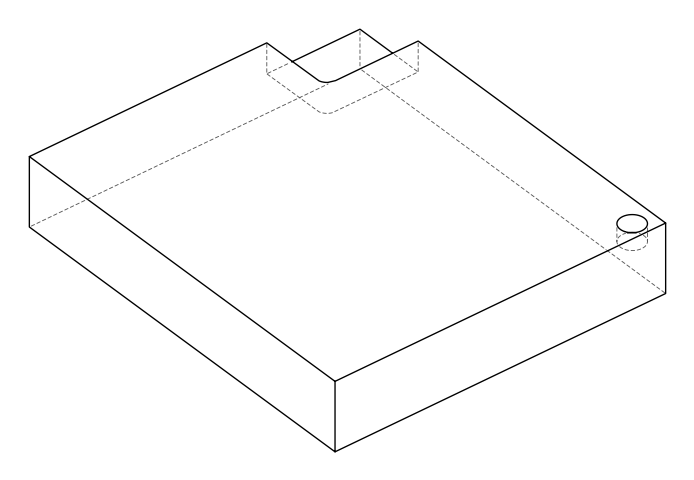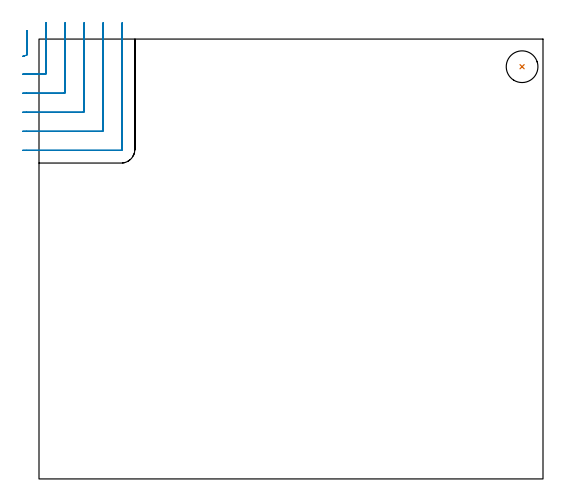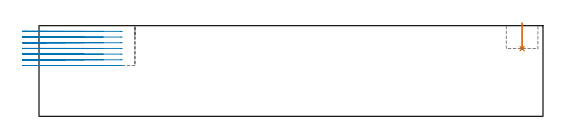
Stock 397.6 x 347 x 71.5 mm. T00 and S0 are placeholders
(PLAN: 2 operations, 1 tool changes, 9.8 min)
(1 INDEXABLE_INSERT_DRILL_BLIND_HOLE_FROM_SOLID | STEP1POCKET | UGT0302_004 | 0.08 min | 8875 mm3)
(2 MILL_CORNER_NOTCH_RECTANGULAR | CORNER_NOTCH_RECTANGULAR | UGT0201_094 | Follow Part, ap 5, ae 75% | 9.71 min | 231662 mm3)
(TOOL UGT0302_004 | Indexable Insert Drill 25mm | D25 PA180 FL50 Z2)
(TOOL UGT0201_094 | End mill 20 mm | D20 FL38 Z4)
(OP 1 INDEXABLE_INSERT_DRILL_BLIND_HOLE_FROM_SOLID)
G17 G21 G94 G90
T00 M6
G54
G17 G0 G90 X381.1 Y325.2 S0 M3
G43 Z81.5 H0
G94 G81 G98 Z53.4 F250. R73.5
G80
M5
M2
(OP 2 MILL_CORNER_NOTCH_RECTANGULAR)
G17 G21 G94 G90
T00 M6
G54
G17 G0 G90 X-12.862 Y333.346 S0 M3
G43 Z81.5 H0
Z67.014
G94 G1 X-10. Y334.245 F250.
G3 X-9.3 Y335.193 R1. F500.
G1 Y350.676
Y353.676 F250.
G0 Z81.5
X-13. Y319.2
Z67.014
G1 X-10.
X4.706 F500.
G3 X5.7 Y320.194 R1.
G1 Y357.
Y360. F250.
G0 Z81.5
X-13. Y304.2
Z67.014
G1 X-10.
X19.706 F500.
G3 X20.7 Y305.195 R1.
G1 Y357.
Y360. F250.
G0 Z81.5
X-13. Y289.2
Z67.014
G1 X-10.
X34.705 F500.
G3 X35.7 Y290.195 R1.
G1 Y357.
Y360. F250.
G0 Z81.5
X-13. Y274.2
Z67.014
G1 X-10.
X49.705 F500.
G3 X50.7 Y275.195 R1.
G1 Y357.
Y360. F250.
G0 Z81.5
X-13. Y259.2
Z67.014
G1 X-10.
X64.705 F500.
G3 X65.7 Y260.195 R1.
G1 Y357.
Y360. F250.
G0 Z81.5
X-12.862 Y333.346
Z62.529
G1 X-10. Y334.245
G3 X-9.3 Y335.193 R1. F500.
G1 Y350.676
Y353.676 F250.
G0 Z81.5
X-13. Y319.2
Z62.529
G1 X-10.
X4.706 F500.
G3 X5.7 Y320.194 R1.
G1 Y357.
Y360. F250.
G0 Z81.5
X-13. Y304.2
Z62.529
G1 X-10.
X19.705 F500.
G3 X20.7 Y305.195 R1.
G1 Y357.
Y360. F250.
G0 Z81.5
X-13. Y289.2
Z62.529
G1 X-10.
X34.705 F500.
G3 X35.7 Y290.195 R1.
G1 Y357.
Y360. F250.
G0 Z81.5
X-13. Y274.2
Z62.529
G1 X-10.
X49.705 F500.
G3 X50.7 Y275.195 R1.
G1 Y357.
Y360. F250.
G0 Z81.5
X-13. Y259.2
Z62.529
G1 X-10.
X64.705 F500.
G3 X65.7 Y260.195 R1.
G1 Y357.
Y360. F250.
G0 Z81.5
X-12.862 Y333.346
Z58.043
G1 X-10. Y334.245
G3 X-9.3 Y335.193 R1. F500.
G1 Y350.676
Y353.676 F250.
G0 Z81.5
X-13. Y319.2
Z58.043
G1 X-10.
X4.706 F500.
G3 X5.7 Y320.194 R1.
G1 Y357.
Y360. F250.
G0 Z81.5
X-13. Y304.2
Z58.043
G1 X-10.
X19.705 F500.
G3 X20.7 Y305.195 R1.
G1 Y357.
Y360. F250.
G0 Z81.5
X-13. Y289.2
Z58.043
G1 X-10.
X34.705 F500.
G3 X35.7 Y290.195 R1.
G1 Y357.
Y360. F250.
G0 Z81.5
X-13. Y274.2
Z58.043
G1 X-10.
X49.705 F500.
G3 X50.7 Y275.195 R1.
G1 Y357.
Y360. F250.
G0 Z81.5
X-13. Y259.2
Z58.043
G1 X-10.
X64.705 F500.
G3 X65.7 Y260.195 R1.
G1 Y357.
Y360. F250.
G0 Z81.5
X-12.862 Y333.346
Z53.557
G1 X-10. Y334.245
G3 X-9.3 Y335.193 R1. F500.
G1 Y350.676
Y353.676 F250.
G0 Z81.5
X-13. Y319.2
Z53.557
G1 X-10.
X4.706 F500.
G3 X5.7 Y320.194 R1.
G1 Y357.
Y360. F250.
G0 Z81.5
X-13. Y304.2
Z53.557
G1 X-10.
X19.705 F500.
G3 X20.7 Y305.195 R1.
G1 Y357.
Y360. F250.
G0 Z81.5
X-13. Y289.2
Z53.557
G1 X-10.
X34.705 F500.
G3 X35.7 Y290.195 R1.
G1 Y357.
Y360. F250.
G0 Z81.5
X-13. Y274.2
Z53.557
G1 X-10.
X49.705 F500.
G3 X50.7 Y275.195 R1.
G1 Y357.
Y360. F250.
G0 Z81.5
X-13. Y259.2
Z53.557
G1 X-10.
X64.705 F500.
G3 X65.7 Y260.195 R1.
G1 Y357.
Y360. F250.
G0 Z81.5
X-12.862 Y333.346
Z49.071
G1 X-10. Y334.245
G3 X-9.3 Y335.193 R1. F500.
G1 Y350.676
Y353.676 F250.
G0 Z81.5
X-13. Y319.2
Z49.071
G1 X-10.
X4.706 F500.
G3 X5.7 Y320.194 R1.
G1 Y357.
Y360. F250.
G0 Z81.5
X-13. Y304.2
Z49.071
G1 X-10.
X19.705 F500.
G3 X20.7 Y305.195 R1.
G1 Y357.
Y360. F250.
G0 Z81.5
X-13. Y289.2
Z49.071
G1 X-10.
X34.705 F500.
G3 X35.7 Y290.195 R1.
G1 Y357.
Y360. F250.
G0 Z81.5
X-13. Y274.2
Z49.071
G1 X-10.
X49.705 F500.
G3 X50.7 Y275.195 R1.
G1 Y357.
Y360. F250.
G0 Z81.5
X-13. Y259.2
Z49.071
G1 X-10.
X64.705 F500.
G3 X65.7 Y260.195 R1.
G1 Y357.
Y360. F250.
G0 Z81.5
X-12.862 Y333.346
Z44.586
G1 X-10. Y334.245
G3 X-9.3 Y335.193 R1. F500.
G1 Y350.676
Y353.676 F250.
G0 Z81.5
X-13. Y319.2
Z44.586
G1 X-10.
X4.706 F500.
G3 X5.7 Y320.194 R1.
G1 Y357.
Y360. F250.
G0 Z81.5
X-13. Y304.2
Z44.586
G1 X-10.
X19.705 F500.
G3 X20.7 Y305.195 R1.
G1 Y357.
Y360. F250.
G0 Z81.5
X-13. Y289.2
Z44.586
G1 X-10.
X34.705 F500.
G3 X35.7 Y290.195 R1.
G1 Y357.
Y360. F250.
G0 Z81.5
X-13. Y274.2
Z44.586
G1 X-10.
X49.705 F500.
G3 X50.7 Y275.195 R1.
G1 Y357.
Y360. F250.
G0 Z81.5
X-13. Y259.2
Z44.586
G1 X-10.
X64.705 F500.
G3 X65.7 Y260.195 R1.
G1 Y357.
Y360. F250.
G0 Z81.5
X-12.862 Y333.346
Z40.1
G1 X-10. Y334.245
G3 X-9.3 Y335.193 R1. F500.
G1 Y350.676
Y353.676 F250.
G0 Z81.5
X-13. Y319.2
Z40.1
G1 X-10.
X4.706 F500.
G3 X5.7 Y320.194 R1.
G1 Y357.
Y360. F250.
G0 Z81.5
X-13. Y304.2
Z40.1
G1 X-10.
X19.705 F500.
G3 X20.7 Y305.195 R1.
G1 Y357.
Y360. F250.
G0 Z81.5
X-13. Y289.2
Z40.1
G1 X-10.
X34.705 F500.
G3 X35.7 Y290.195 R1.
G1 Y357.
Y360. F250.
G0 Z81.5
X-13. Y274.2
Z40.1
G1 X-10.
X49.705 F500.
G3 X50.7 Y275.195 R1.
G1 Y357.
Y360. F250.
G0 Z81.5
X-13. Y259.2
Z40.1
G1 X-10.
X64.705 F500.
G3 X65.7 Y260.195 R1.
G1 Y357.
Y360. F250.
G0 Z81.5
M5
M2
